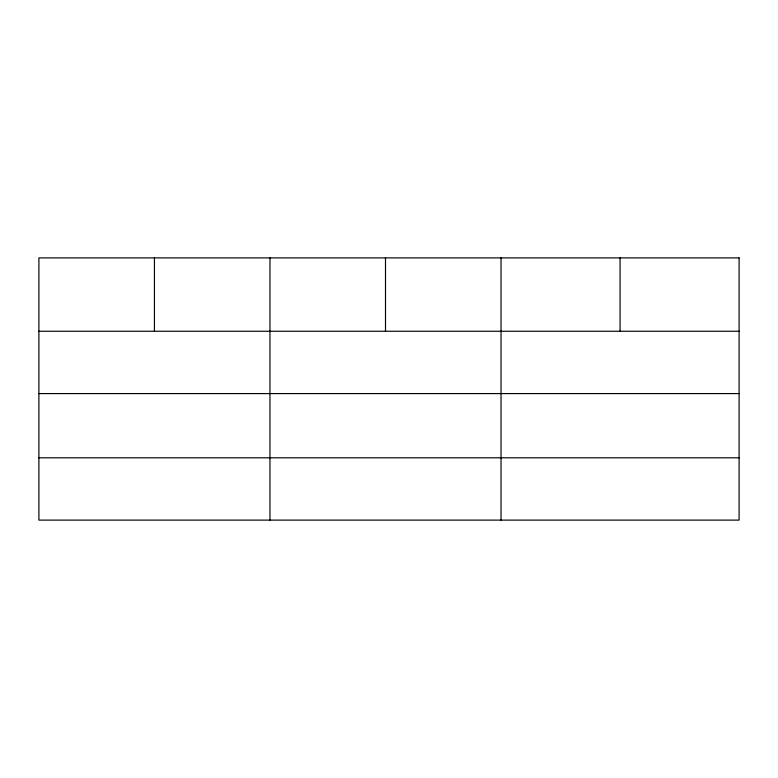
<?xml version="1.0" encoding="UTF-8"?>
<svg xmlns="http://www.w3.org/2000/svg" width="778" height="778" viewBox="0 0 778 778"><rect width="100%" height="100%" fill="white"/><g stroke="black" fill="none" stroke-linecap="round" stroke-linejoin="round"><path stroke-width="1.17" d="M38.9 331.253L739.1 331.253M38.9 393.58L739.1 393.58M38.9 457.795L739.1 457.795M620.066 257.888L620.066 331.253M501.032 257.888L501.032 520.112M385.499 257.888L385.499 331.253M269.966 257.888L269.966 520.112M154.433 257.888L154.433 331.253M739.1 257.888L38.9 257.888L38.9 520.112L739.1 520.112L739.1 257.888"/></g></svg>
